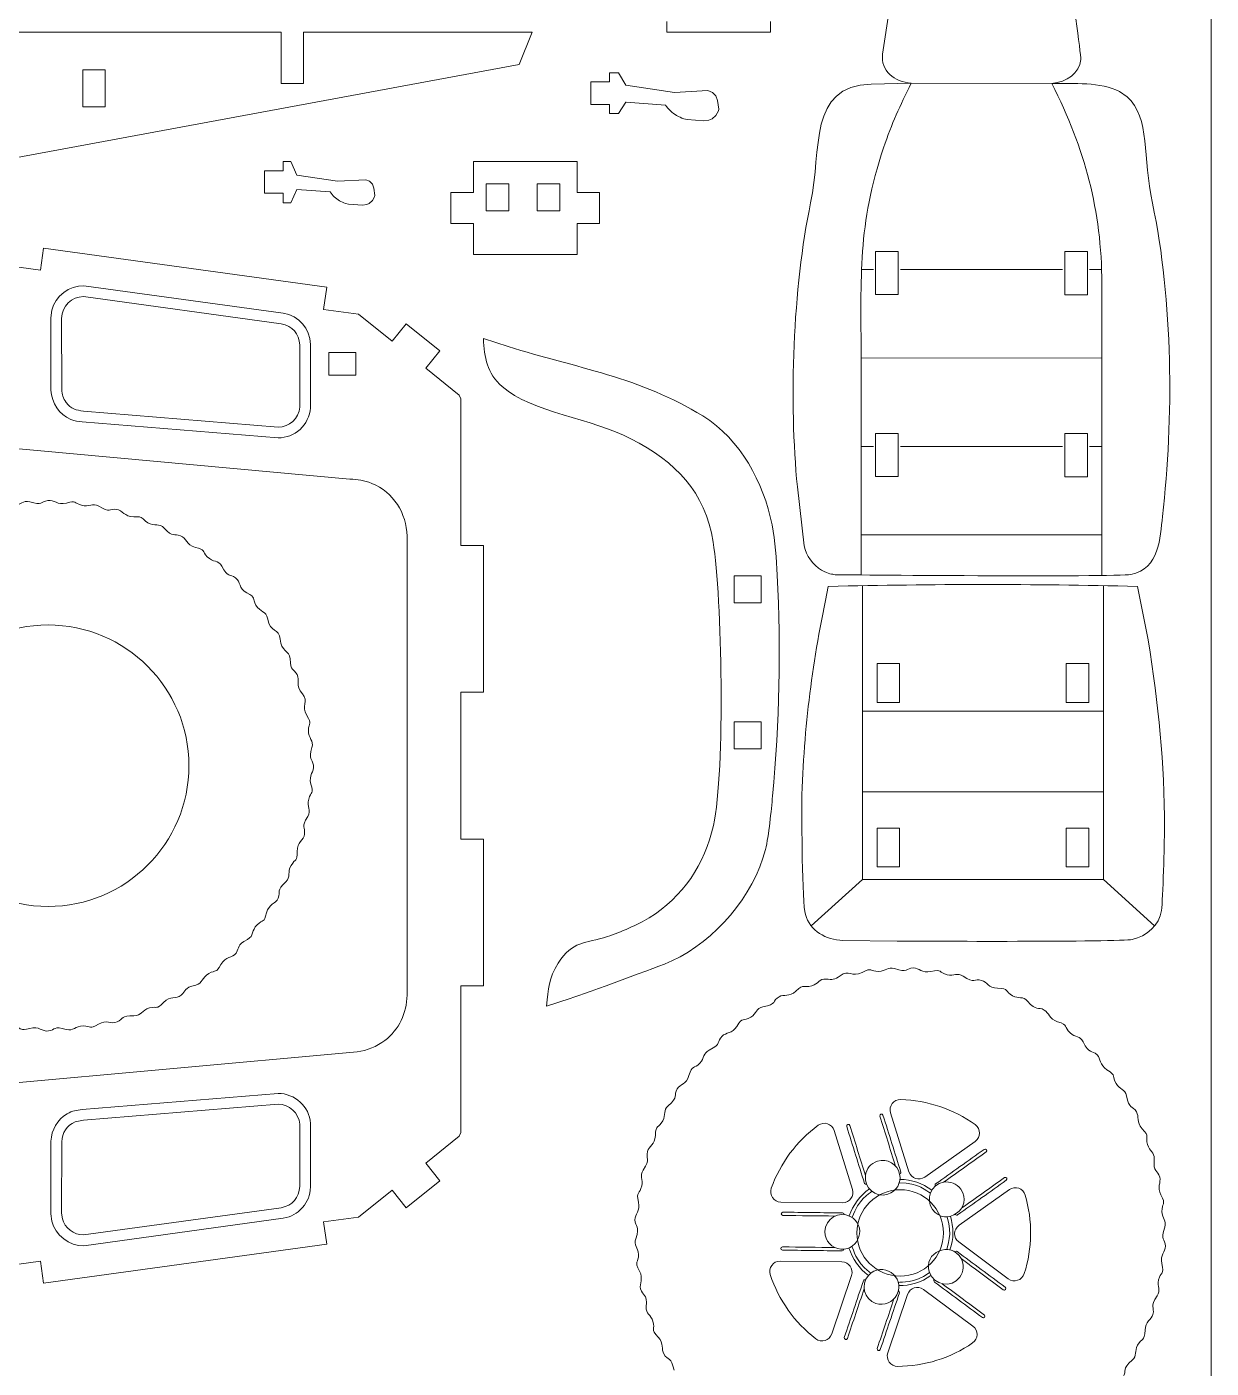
# Model space of a CAD drawing. Header units: centimetres. Extents: x -10 to 98, y 3 to 108.
# Drawn here: x 42.75 to 58.7, y 79.47 to 97.55 of the extents above; entities that cross this region are included whole.
import ezdxf

# ---------------------------------------------------------------- set-up
doc = ezdxf.new("R2010")
doc.units = ezdxf.units.CM
doc.header["$MEASUREMENT"] = 0
doc.layers.add('Camada 1', color=7, linetype='Continuous')

msp = doc.modelspace()

# ---------------------------------------------------------------- linework, layer by layer
at = {"layer": 'Camada 1', "color": 5, "lineweight": 9}
msp.add_open_spline([(58.70215, 107.32219), (58.70215, 107.32219), (58.70215, 56.15219), (58.70215, 56.15219)], degree=3, dxfattribs=at)
at = {"layer": 'Camada 1', "color": 3, "lineweight": 9}
for points in [[(54.27694, 97.17718), (54.27694, 97.17718), (54.45553, 98.35296), (54.45553, 98.35296)], [(56.94622, 97.10673), (56.95201, 97.17149), (56.81076, 98.12071), (56.78971, 98.24022)], [(51.37348, 97.61917), (51.37348, 97.61917), (51.37348, 97.47354), (51.37348, 97.47354)], [(52.76905, 97.47354), (52.76905, 97.47354), (52.76905, 97.61917), (52.76905, 97.61917)], [(46.17662, 97.47354), (46.17662, 97.47354), (24.54876, 97.47354), (24.54876, 97.47354)], [(46.17662, 96.78211), (46.17662, 96.78211), (46.17662, 97.47354), (46.17662, 97.47354)], [(49.55991, 97.47354), (49.55991, 97.47354), (46.48009, 97.47354), (46.48009, 97.47354)], [(46.48009, 97.47354), (46.48009, 97.47354), (46.48009, 96.78211), (46.48009, 96.78211)], [(49.38378, 97.03916), (49.38378, 97.03916), (49.55991, 97.47354), (49.55991, 97.47354)], [(51.37348, 97.47354), (51.37348, 97.47354), (52.76905, 97.47354), (52.76905, 97.47354)], [(54.27694, 97.17718), (54.25043, 96.95461), (54.43305, 96.80645), (54.6642, 96.7853)], [(56.55682, 96.78468), (56.75522, 96.80269), (56.92913, 96.91606), (56.94622, 97.10673)], [(42.32801, 95.7325), (42.32801, 95.7325), (49.38378, 97.03916), (49.38378, 97.03916)], [(50.60077, 96.92439), (50.60077, 96.92439), (50.60076, 96.80302), (50.60076, 96.80302)], [(50.72209, 96.92438), (50.72209, 96.92438), (50.60077, 96.92439), (50.60077, 96.92439)], [(50.81839, 96.76222), (50.81839, 96.76222), (50.72209, 96.92438), (50.72209, 96.92438)], [(46.48009, 96.78211), (46.48009, 96.78211), (46.17662, 96.78211), (46.17662, 96.78211)], [(50.34769, 96.80302), (50.34769, 96.80302), (50.34768, 96.49961), (50.34768, 96.49961)], [(50.60076, 96.80302), (50.60076, 96.80302), (50.34769, 96.80302), (50.34769, 96.80302)], [(51.47428, 96.6634), (51.47428, 96.6634), (50.81839, 96.76222), (50.81839, 96.76222)], [(54.12211, 96.77458), (53.26823, 96.74661), (53.46182, 95.8949), (53.30894, 95.17393)], [(54.12211, 96.77458), (54.12211, 96.77458), (54.6642, 96.7853), (54.6642, 96.7853)], [(57.46955, 96.67523), (57.21418, 96.80623), (56.84927, 96.77873), (56.55682, 96.78468)], [(50.72207, 96.37823), (50.72207, 96.37823), (50.81837, 96.53291), (50.81837, 96.53291)], [(50.81837, 96.53291), (50.81837, 96.53291), (50.82355, 96.53291), (50.82355, 96.53291)], [(50.82355, 96.53291), (50.82355, 96.53291), (51.352, 96.49229), (51.352, 96.49229)], [(51.92484, 96.68692), (51.92484, 96.68692), (51.47428, 96.6634), (51.47428, 96.6634)], [(51.98693, 96.66322), (51.98693, 96.66322), (51.92484, 96.68692), (51.92484, 96.68692)], [(52.03347, 96.61577), (52.03347, 96.61577), (51.98693, 96.66322), (51.98693, 96.66322)], [(52.05599, 96.55324), (52.05599, 96.55324), (52.03347, 96.61577), (52.03347, 96.61577)], [(52.07122, 96.437), (52.07122, 96.437), (52.05599, 96.55324), (52.05599, 96.55324)], [(57.46955, 96.67523), (57.46955, 96.67523), (57.57229, 96.60458), (57.57229, 96.60458)], [(57.91102, 95.17245), (57.78166, 95.78424), (57.88192, 96.32138), (57.57229, 96.60458)], [(50.34768, 96.49961), (50.34768, 96.49961), (50.60075, 96.49959), (50.60075, 96.49959)], [(50.60075, 96.49959), (50.60075, 96.49959), (50.60075, 96.37823), (50.60075, 96.37823)], [(50.60075, 96.37823), (50.60075, 96.37823), (50.72207, 96.37823), (50.72207, 96.37823)], [(51.352, 96.49229), (51.352, 96.49229), (51.36767, 96.47141), (51.36767, 96.47141)], [(51.36767, 96.47141), (51.36767, 96.47141), (51.38438, 96.45138), (51.38438, 96.45138)], [(51.38438, 96.45138), (51.38438, 96.45138), (51.40213, 96.43223), (51.40213, 96.43223)], [(51.40213, 96.43223), (51.40213, 96.43223), (51.42085, 96.41405), (51.42085, 96.41405)], [(51.42085, 96.41405), (51.42085, 96.41405), (51.44048, 96.39685), (51.44048, 96.39685)], [(51.44048, 96.39685), (51.44048, 96.39685), (51.461, 96.3807), (51.461, 96.3807)], [(51.461, 96.3807), (51.461, 96.3807), (51.48231, 96.36565), (51.48231, 96.36565)], [(51.48231, 96.36565), (51.48231, 96.36565), (51.5044, 96.35171), (51.5044, 96.35171)], [(51.5044, 96.35171), (51.5044, 96.35171), (51.52715, 96.33897), (51.52715, 96.33897)], [(51.52715, 96.33897), (51.52715, 96.33897), (51.55057, 96.32741), (51.55057, 96.32741)], [(51.98162, 96.30764), (51.98162, 96.30764), (52.03362, 96.35324), (52.03362, 96.35324)], [(52.03362, 96.35324), (52.03362, 96.35324), (52.06574, 96.41447), (52.06574, 96.41447)], [(52.06574, 96.41447), (52.06574, 96.41447), (52.07122, 96.437), (52.07122, 96.437)], [(51.55057, 96.32741), (51.55057, 96.32741), (51.57452, 96.31708), (51.57452, 96.31708)], [(51.57452, 96.31708), (51.57452, 96.31708), (51.59901, 96.30803), (51.59901, 96.30803)], [(51.59901, 96.30803), (51.59901, 96.30803), (51.64717, 96.29882), (51.64717, 96.29882)], [(51.64717, 96.29882), (51.64717, 96.29882), (51.8705, 96.28165), (51.8705, 96.28165)], [(51.8705, 96.28165), (51.8705, 96.28165), (51.93927, 96.28905), (51.93927, 96.28905)], [(51.93927, 96.28905), (51.93927, 96.28905), (51.98162, 96.30764), (51.98162, 96.30764)], [(46.30768, 95.73248), (46.30768, 95.73248), (46.20577, 95.7325), (46.20577, 95.7325)], [(46.20577, 95.7325), (46.20577, 95.7325), (46.20577, 95.60627), (46.20577, 95.60627)], [(46.38856, 95.54771), (46.38856, 95.54771), (46.30768, 95.73248), (46.30768, 95.73248)], [(50.1635, 95.7325), (50.1635, 95.7325), (48.76757, 95.7325), (48.76757, 95.7325)], [(48.76757, 95.7325), (48.76757, 95.7325), (48.76757, 95.31479), (48.76757, 95.31479)], [(50.1635, 95.31479), (50.1635, 95.31479), (50.1635, 95.7325), (50.1635, 95.7325)], [(45.9529, 95.60628), (45.9529, 95.60628), (45.95289, 95.30286), (45.95289, 95.30286)], [(46.20577, 95.60627), (46.20577, 95.60627), (45.9529, 95.60628), (45.9529, 95.60628)], [(46.93951, 95.46472), (46.93951, 95.46472), (46.38856, 95.54771), (46.38856, 95.54771)], [(47.31799, 95.48449), (47.31799, 95.48449), (46.93951, 95.46472), (46.93951, 95.46472)], [(47.37013, 95.46457), (47.37013, 95.46457), (47.31799, 95.48449), (47.31799, 95.48449)], [(47.40924, 95.42471), (47.40924, 95.42471), (47.37013, 95.46457), (47.37013, 95.46457)], [(45.95289, 95.30286), (45.95289, 95.30286), (46.20575, 95.30285), (46.20575, 95.30285)], [(46.20575, 95.30285), (46.20575, 95.30285), (46.20574, 95.17662), (46.20574, 95.17662)], [(46.30767, 95.17662), (46.30767, 95.17662), (46.38854, 95.35511), (46.38854, 95.35511)], [(46.38854, 95.35511), (46.38854, 95.35511), (46.8368, 95.32098), (46.8368, 95.32098)], [(46.8368, 95.32098), (46.8368, 95.32098), (46.84996, 95.30344), (46.84996, 95.30344)], [(46.84996, 95.30344), (46.84996, 95.30344), (46.864, 95.28662), (46.864, 95.28662)], [(46.864, 95.28662), (46.864, 95.28662), (46.87891, 95.27054), (46.87891, 95.27054)], [(46.87891, 95.27054), (46.87891, 95.27054), (46.89463, 95.25525), (46.89463, 95.25525)], [(46.89463, 95.25525), (46.89463, 95.25525), (46.91114, 95.24081), (46.91114, 95.24081)], [(47.42815, 95.37218), (47.42815, 95.37218), (47.40924, 95.42471), (47.40924, 95.42471)], [(47.40937, 95.20417), (47.40937, 95.20417), (47.43636, 95.25562), (47.43636, 95.25562)], [(47.44094, 95.27454), (47.44094, 95.27454), (47.42815, 95.37218), (47.42815, 95.37218)], [(47.43636, 95.25562), (47.43636, 95.25562), (47.44094, 95.27454), (47.44094, 95.27454)], [(48.76757, 95.31479), (48.76757, 95.31479), (48.46411, 95.31479), (48.46411, 95.31479)], [(48.46411, 95.31479), (48.46411, 95.31479), (48.46411, 94.89709), (48.46411, 94.89709)], [(50.46698, 95.31479), (50.46698, 95.31479), (50.1635, 95.31479), (50.1635, 95.31479)], [(50.46698, 94.89709), (50.46698, 94.89709), (50.46698, 95.31479), (50.46698, 95.31479)], [(46.20574, 95.17662), (46.20574, 95.17662), (46.30767, 95.17662), (46.30767, 95.17662)], [(46.91114, 95.24081), (46.91114, 95.24081), (46.92835, 95.22725), (46.92835, 95.22725)], [(46.92835, 95.22725), (46.92835, 95.22725), (46.94627, 95.21461), (46.94627, 95.21461)], [(46.94627, 95.21461), (46.94627, 95.21461), (46.96481, 95.20291), (46.96481, 95.20291)], [(46.96481, 95.20291), (46.96481, 95.20291), (46.98393, 95.19219), (46.98393, 95.19219)], [(46.98393, 95.19219), (46.98393, 95.19219), (47.0036, 95.18248), (47.0036, 95.18248)], [(47.0036, 95.18248), (47.0036, 95.18248), (47.02374, 95.17382), (47.02374, 95.17382)], [(47.02374, 95.17382), (47.02374, 95.17382), (47.0443, 95.1662), (47.0443, 95.1662)], [(47.0443, 95.1662), (47.0443, 95.1662), (47.08475, 95.15846), (47.08475, 95.15846)], [(47.08475, 95.15846), (47.08475, 95.15846), (47.27234, 95.14404), (47.27234, 95.14404)], [(47.27234, 95.14404), (47.27234, 95.14404), (47.3301, 95.15025), (47.3301, 95.15025)], [(47.3301, 95.15025), (47.3301, 95.15025), (47.36568, 95.16588), (47.36568, 95.16588)], [(47.36568, 95.16588), (47.36568, 95.16588), (47.40937, 95.20417), (47.40937, 95.20417)], [(53.30894, 95.17393), (53.0666, 94.03115), (53.01712, 92.47758), (53.13038, 91.34818)], [(58.04685, 90.94791), (58.19798, 92.26676), (58.18992, 93.85347), (57.91102, 95.17245)], [(48.46411, 94.89709), (48.46411, 94.89709), (48.76757, 94.89709), (48.76757, 94.89709)], [(48.76757, 94.89709), (48.76757, 94.89709), (48.76757, 94.47938), (48.76757, 94.47938)], [(50.1635, 94.47938), (50.1635, 94.47938), (50.1635, 94.89709), (50.1635, 94.89709)], [(50.1635, 94.89709), (50.1635, 94.89709), (50.46698, 94.89709), (50.46698, 94.89709)], [(42.93637, 94.26636), (42.93637, 94.26636), (42.97697, 94.56216), (42.97697, 94.56216)], [(42.97697, 94.56216), (42.97697, 94.56216), (46.79158, 94.03857), (46.79158, 94.03857)], [(42.3509, 94.34653), (42.3509, 94.34653), (42.93637, 94.26636), (42.93637, 94.26636)], [(48.76757, 94.47938), (48.76757, 94.47938), (50.1635, 94.47938), (50.1635, 94.47938)], [(46.79158, 94.03857), (46.79158, 94.03857), (46.75026, 93.73783), (46.75026, 93.73783)], [(43.51604, 93.91171), (43.35423, 93.91217), (43.22718, 93.78174), (43.22202, 93.61793)], [(43.51604, 93.91171), (43.51604, 93.91171), (46.17723, 93.54644), (46.17723, 93.54644)], [(46.75026, 93.73783), (46.75026, 93.73783), (47.22032, 93.67413), (47.22032, 93.67413)], [(47.22032, 93.67413), (47.22032, 93.67413), (47.67254, 93.31), (47.67254, 93.31)], [(43.22377, 92.66073), (43.22377, 92.66073), (43.22202, 93.61793), (43.22202, 93.61793)], [(46.4289, 93.25787), (46.4195, 93.41495), (46.33157, 93.51578), (46.17723, 93.54644)], [(47.67254, 93.31), (47.67254, 93.31), (47.86292, 93.54641), (47.86292, 93.54641)], [(47.86292, 93.54641), (47.86292, 93.54641), (48.31514, 93.18228), (48.31514, 93.18228)], [(49.23511, 93.23818), (49.23511, 93.23818), (48.90308, 93.34528), (48.90308, 93.34528)], [(48.90308, 93.34528), (48.91205, 93.08805), (48.95048, 92.88148), (49.15537, 92.6991)], [(46.4289, 93.25787), (46.4289, 93.25787), (46.4289, 92.42058), (46.4289, 92.42058)], [(48.31514, 93.18228), (48.31514, 93.18228), (48.12476, 92.94589), (48.12476, 92.94589)], [(51.85679, 92.30281), (51.01988, 92.82283), (50.14471, 92.95206), (49.23511, 93.23818)], [(48.12476, 92.94589), (48.12476, 92.94589), (48.57697, 92.58177), (48.57697, 92.58177)], [(43.22377, 92.66073), (43.23316, 92.58944), (43.23637, 92.54509), (43.28416, 92.48281)], [(48.57697, 92.58177), (48.57697, 92.58177), (48.59952, 92.53461), (48.59952, 92.53461)], [(49.15537, 92.6991), (49.55082, 92.3471), (50.37374, 92.26625), (50.88929, 91.99697)], [(43.28416, 92.48281), (43.34778, 92.39989), (43.42083, 92.37864), (43.51604, 92.36845)], [(46.1376, 92.15231), (46.1376, 92.15231), (43.51604, 92.36845), (43.51604, 92.36845)], [(46.1376, 92.15231), (46.28666, 92.15081), (46.41817, 92.27189), (46.4289, 92.42058)], [(48.59952, 92.53461), (48.59952, 92.53461), (48.59952, 90.55703), (48.59952, 90.55703)], [(52.78979, 90.8343), (52.66964, 91.41315), (52.37055, 91.98358), (51.85679, 92.30281)], [(51.99602, 90.60343), (51.88859, 91.28553), (51.49433, 91.68094), (50.88929, 91.99697)], [(42.35096, 91.887), (42.35096, 91.887), (47.10343, 91.45316), (47.10343, 91.45316)], [(47.39884, 91.3944), (47.28864, 91.44004), (47.21446, 91.44446), (47.10343, 91.45316)], [(47.87534, 90.68126), (47.86491, 90.99934), (47.69204, 91.27296), (47.39884, 91.3944)], [(53.22109, 90.55207), (53.22109, 90.55207), (53.13038, 91.34818), (53.13038, 91.34818)], [(57.61978, 90.16714), (58.00873, 90.24079), (58.01445, 90.6652), (58.04685, 90.94791)], [(52.85881, 90.15598), (52.84626, 90.38284), (52.83607, 90.61131), (52.78979, 90.8343)], [(47.87534, 90.68126), (47.87534, 90.68126), (47.87534, 84.49986), (47.87534, 84.49986)], [(48.59952, 90.55703), (48.59952, 90.55703), (48.90308, 90.55702), (48.90308, 90.55702)], [(48.90308, 90.55702), (48.90308, 90.55702), (48.90308, 88.57943), (48.90308, 88.57943)], [(51.9984, 86.78339), (52.16408, 87.53659), (52.11288, 89.86145), (51.99602, 90.60343)], [(53.22109, 90.55207), (53.25065, 90.42084), (53.33886, 90.2936), (53.45688, 90.22394)], [(53.45688, 90.22394), (53.55414, 90.16651), (53.597, 90.1756), (53.63751, 90.16428)], [(52.79572, 87.18086), (52.88571, 88.18377), (52.91444, 89.14974), (52.85881, 90.15598)], [(53.54596, 90.00658), (53.33355, 88.9951), (53.21522, 88.13922), (53.18963, 87.10241)], [(57.71167, 90.00666), (56.27605, 90.04007), (54.97715, 90.03998), (53.54596, 90.00658)], [(53.63751, 90.16428), (53.64709, 90.16161), (57.42568, 90.13037), (57.61978, 90.16714)], [(57.85383, 89.28658), (57.85383, 89.28658), (57.71167, 90.00666), (57.71167, 90.00666)], [(58.07266, 86.73681), (58.07235, 87.64785), (57.99712, 88.39026), (57.85383, 89.28658)], [(48.90308, 88.57943), (48.90308, 88.57943), (48.59952, 88.57944), (48.59952, 88.57944)], [(48.59952, 88.57944), (48.59952, 88.57944), (48.59952, 86.60185), (48.59952, 86.60185)], [(52.70054, 86.46326), (52.74732, 86.6452), (52.77789, 86.9906), (52.79572, 87.18086)], [(53.18963, 87.10241), (53.18848, 86.9225), (53.19318, 85.73453), (53.23725, 85.58545)], [(51.13444, 85.54098), (51.58745, 85.82127), (51.8844, 86.26513), (51.9984, 86.78339)], [(48.59952, 86.60185), (48.59952, 86.60185), (48.90308, 86.60184), (48.90308, 86.60184)], [(48.90308, 86.60184), (48.90308, 86.60184), (48.90308, 84.62426), (48.90308, 84.62426)], [(58.03293, 85.64051), (58.05439, 85.79131), (58.07272, 86.54977), (58.07266, 86.73681)], [(51.44146, 84.96144), (52.02823, 85.23756), (52.53736, 85.82869), (52.70054, 86.46326)], [(50.57272, 85.28751), (50.74653, 85.34853), (50.97864, 85.44458), (51.13444, 85.54098)], [(53.23725, 85.58545), (53.30261, 85.36434), (53.51475, 85.24282), (53.74331, 85.23541)], [(57.63806, 85.24877), (57.83104, 85.29101), (58.00487, 85.44336), (58.03293, 85.64051)], [(50.57272, 85.28751), (50.26924, 85.19019), (50.09893, 85.23374), (49.90987, 84.93169)], [(53.74331, 85.23541), (53.74331, 85.23541), (54.47172, 85.22713), (54.47172, 85.22713)], [(54.47172, 85.22713), (54.73338, 85.22563), (57.47672, 85.21348), (57.63806, 85.24877)], [(50.07172, 84.45209), (50.29538, 84.53386), (51.25855, 84.87536), (51.44146, 84.96144)], [(49.90987, 84.93169), (49.7799, 84.72401), (49.77578, 84.58554), (49.75279, 84.34975)], [(54.00171, 84.80587), (53.86634, 84.73303), (53.81928, 84.84749), (53.70776, 84.76105)], [(54.2263, 84.8194), (54.10611, 84.8156), (54.14159, 84.88115), (54.00171, 84.80587)], [(54.43687, 84.8564), (54.34778, 84.88765), (54.32066, 84.82237), (54.2263, 84.8194)], [(54.43687, 84.8564), (54.61664, 84.79334), (54.58778, 84.86555), (54.69325, 84.86624)], [(54.69325, 84.86624), (54.76907, 84.86672), (54.80811, 84.79048), (54.92785, 84.81886)], [(55.14838, 84.77407), (55.03102, 84.80157), (55.08237, 84.85549), (54.92785, 84.81886)], [(55.36128, 84.75519), (55.28363, 84.80824), (55.24048, 84.7525), (55.14838, 84.77407)], [(48.90308, 84.62426), (48.90308, 84.62426), (48.59952, 84.62427), (48.59952, 84.62427)], [(48.59952, 84.62427), (48.59952, 84.62427), (48.59952, 82.64668), (48.59952, 82.64668)], [(53.32392, 84.62463), (53.20887, 84.58992), (53.22614, 84.66241), (53.11044, 84.55352)], [(53.51761, 84.71494), (53.42355, 84.722), (53.41406, 84.65183), (53.32392, 84.62463)], [(53.51761, 84.71494), (53.59476, 84.70915), (53.63368, 84.70343), (53.70776, 84.76105)], [(55.36128, 84.75519), (55.51855, 84.64775), (55.51002, 84.72494), (55.61156, 84.69824)], [(55.61156, 84.69824), (55.68516, 84.6789), (55.70297, 84.59515), (55.82576, 84.59174)], [(56.02731, 84.49145), (55.92114, 84.54834), (55.98444, 84.58731), (55.82576, 84.59174)], [(47.57334, 83.88747), (47.76841, 84.03715), (47.86735, 84.25592), (47.87534, 84.49986)], [(49.75279, 84.34975), (49.75279, 84.34975), (50.07172, 84.45209), (50.07172, 84.45209)], [(52.66632, 84.3404), (52.8535, 84.37581), (52.79271, 84.42397), (52.88352, 84.47715)], [(52.88352, 84.47715), (52.94874, 84.51532), (53.02092, 84.46924), (53.11044, 84.55352)], [(56.22799, 84.41826), (56.16653, 84.48951), (56.11066, 84.44681), (56.02731, 84.49145)], [(56.22799, 84.41826), (56.35262, 84.27383), (56.36399, 84.35047), (56.45517, 84.29833)], [(52.66632, 84.3404), (52.57365, 84.32286), (52.58279, 84.25279), (52.50266, 84.20301)], [(56.45517, 84.29833), (56.52112, 84.26065), (56.51657, 84.17524), (56.63438, 84.14004)], [(52.11551, 83.9466), (52.16893, 84.00058), (52.25044, 83.97414), (52.31481, 84.07874)], [(52.50266, 84.20301), (52.40035, 84.13948), (52.3981, 84.2141), (52.31481, 84.07874)], [(56.80301, 83.99075), (56.71513, 84.07328), (56.78671, 84.09456), (56.63438, 84.14004)], [(47.20419, 83.73456), (47.33154, 83.75134), (47.47143, 83.80927), (47.57334, 83.88747)], [(51.94111, 83.7583), (52.11293, 83.84093), (52.0415, 83.87183), (52.11551, 83.9466)], [(56.97805, 83.86815), (56.9372, 83.95307), (56.87151, 83.92642), (56.80301, 83.99075)], [(56.97805, 83.86815), (57.06073, 83.69628), (57.09155, 83.76772), (57.16633, 83.69377)], [(47.10343, 83.72795), (47.10343, 83.72795), (42.35096, 83.29412), (42.35096, 83.29412)], [(47.20419, 83.73456), (47.20419, 83.73456), (47.10343, 83.72795), (47.10343, 83.72795)], [(51.94111, 83.7583), (51.85609, 83.71741), (51.88295, 83.65183), (51.81848, 83.58321)], [(57.16633, 83.69377), (57.22044, 83.64024), (57.1938, 83.55895), (57.29854, 83.49446)], [(51.81848, 83.58321), (51.73597, 83.4954), (51.71461, 83.56677), (51.6692, 83.41462)], [(51.51089, 83.2354), (51.54855, 83.30123), (51.63405, 83.29688), (51.6692, 83.41462)], [(57.42279, 83.30658), (57.35932, 83.40896), (57.43387, 83.41115), (57.29854, 83.49446)], [(51.39099, 83.00822), (51.53525, 83.13253), (51.45884, 83.14445), (51.51089, 83.2354)], [(57.56018, 83.14291), (57.54264, 83.23547), (57.47237, 83.22661), (57.42279, 83.30658)], [(57.56018, 83.14291), (57.59564, 82.95569), (57.64376, 83.01649), (57.69693, 82.92572)], [(43.51607, 82.81264), (43.51607, 82.81264), (46.13764, 83.02878), (46.13764, 83.02878)], [(46.42893, 82.76052), (46.41819, 82.90919), (46.28667, 83.0303), (46.13764, 83.02878)], [(51.39099, 83.00822), (51.3198, 82.94689), (51.36242, 82.891), (51.31779, 82.80758)], [(43.40422, 82.79039), (43.28903, 82.74268), (43.23193, 82.64284), (43.22379, 82.52037)], [(43.40422, 82.79039), (43.40422, 82.79039), (43.51607, 82.81264), (43.51607, 82.81264)], [(51.31779, 82.80758), (51.26093, 82.70133), (51.22197, 82.76485), (51.21749, 82.60602)], [(57.69693, 82.92572), (57.73507, 82.8606), (57.68905, 82.78837), (57.7733, 82.69882)], [(46.42893, 82.76052), (46.42893, 82.76052), (46.42893, 81.92322), (46.42893, 81.92322)], [(48.57697, 82.59952), (48.57697, 82.59952), (48.12476, 82.23535), (48.12476, 82.23535)], [(48.59952, 82.64668), (48.59952, 82.64668), (48.57697, 82.59952), (48.57697, 82.59952)], [(51.11096, 82.39181), (51.13021, 82.46521), (51.21401, 82.4831), (51.21749, 82.60602)], [(57.84441, 82.48533), (57.80968, 82.60035), (57.88219, 82.58313), (57.7733, 82.69882)], [(43.22206, 81.56318), (43.22206, 81.56318), (43.22379, 82.52037), (43.22379, 82.52037)], [(57.9347, 82.29161), (57.94181, 82.38562), (57.87171, 82.395), (57.84441, 82.48533)], [(48.12476, 82.23535), (48.12476, 82.23535), (48.31514, 81.99894), (48.31514, 81.99894)], [(51.05405, 82.14151), (51.16143, 82.29876), (51.08429, 82.29017), (51.11096, 82.39181)], [(57.9347, 82.29161), (57.92035, 82.10182), (57.98273, 82.14788), (58.0106, 82.0465)], [(51.05405, 82.14151), (51.00101, 82.06382), (51.05669, 82.02073), (51.03517, 81.92863)], [(46.17725, 81.63465), (46.33157, 81.66533), (46.41953, 81.76614), (46.42893, 81.92322)], [(48.31514, 81.99894), (48.31514, 81.99894), (47.86292, 81.63478), (47.86292, 81.63478)], [(51.03517, 81.92863), (51.00773, 81.81128), (50.95376, 81.86261), (50.99038, 81.7081)], [(58.0106, 82.0465), (58.03064, 81.9736), (57.96739, 81.91588), (58.02567, 81.80752)], [(47.67254, 81.87117), (47.67254, 81.87117), (47.22032, 81.507), (47.22032, 81.507)], [(47.86292, 81.63478), (47.86292, 81.63478), (47.67254, 81.87117), (47.67254, 81.87117)], [(50.94299, 81.47348), (50.94257, 81.5494), (51.01875, 81.58837), (50.99038, 81.7081)], [(58.03919, 81.58294), (58.03541, 81.7031), (58.10086, 81.66774), (58.02567, 81.80752)], [(43.23212, 81.48712), (43.23212, 81.48712), (43.22206, 81.56318), (43.22206, 81.56318)], [(46.17725, 81.63465), (46.17725, 81.63465), (43.51607, 81.26939), (43.51607, 81.26939)], [(58.07617, 81.37238), (58.10733, 81.46123), (58.04216, 81.48871), (58.03919, 81.58294)], [(43.23212, 81.48712), (43.26074, 81.36472), (43.39114, 81.26494), (43.51607, 81.26939)], [(47.22032, 81.507), (47.22032, 81.507), (46.75025, 81.44336), (46.75025, 81.44336)], [(46.75025, 81.44336), (46.75025, 81.44336), (46.79158, 81.14255), (46.79158, 81.14255)], [(50.95283, 81.21709), (51.01589, 81.39698), (50.94356, 81.36828), (50.94299, 81.47348)], [(58.07617, 81.37238), (58.0131, 81.19266), (58.08541, 81.22109), (58.08601, 81.11598)], [(50.95283, 81.21709), (50.92164, 81.12814), (50.98684, 81.10092), (50.98982, 81.00654)], [(46.79158, 81.14255), (46.79158, 81.14255), (42.97697, 80.61897), (42.97697, 80.61897)], [(50.98982, 81.00654), (50.99361, 80.88628), (50.92807, 80.92182), (51.00342, 80.78191)], [(58.08601, 81.11598), (58.08643, 81.0401), (58.01026, 81.00102), (58.03864, 80.88138)], [(42.93637, 80.91476), (42.93637, 80.91476), (42.3509, 80.83553), (42.3509, 80.83553)], [(42.97697, 80.61897), (42.97697, 80.61897), (42.93637, 80.91476), (42.93637, 80.91476)], [(57.99384, 80.66085), (58.02132, 80.7781), (58.07527, 80.72701), (58.03864, 80.88138)], [(51.01842, 80.54299), (50.99842, 80.616), (51.06176, 80.67359), (51.00342, 80.78191)], [(57.97496, 80.44796), (58.028, 80.52564), (57.97228, 80.56879), (57.99384, 80.66085)], [(51.09429, 80.29785), (51.10857, 80.48783), (51.04622, 80.44157), (51.01842, 80.54299)], [(57.97496, 80.44796), (57.86756, 80.29065), (57.94469, 80.29928), (57.91804, 80.19768)], [(51.09429, 80.29785), (51.08721, 80.20385), (51.15737, 80.19428), (51.18461, 80.10412)], [(51.18461, 80.10412), (51.21943, 79.98887), (51.1469, 80.00617), (51.25577, 79.89063)], [(57.91804, 80.19768), (57.89878, 80.12427), (57.81495, 80.10624), (57.81154, 79.98348)], [(51.33208, 79.66377), (51.29394, 79.72904), (51.34002, 79.80119), (51.25577, 79.89063)], [(57.71122, 79.7819), (57.76809, 79.88811), (57.8071, 79.8248), (57.81154, 79.98348)], [(57.63804, 79.58126), (57.70926, 79.64271), (57.66654, 79.69844), (57.71122, 79.7819)], [(51.46884, 79.44657), (51.43348, 79.63365), (51.38496, 79.57324), (51.33208, 79.66377)], [(57.63804, 79.58126), (57.49367, 79.45666), (57.57025, 79.44529), (57.5181, 79.35407)]]:
    msp.add_open_spline(points, degree=3, dxfattribs=at)
at = {"layer": 'Camada 1', "lineweight": 9}
for points in [[(43.50616, 96.96895), (43.50616, 96.96895), (43.80962, 96.96895), (43.80962, 96.96895)], [(43.50616, 96.46794), (43.50616, 96.46794), (43.50616, 96.96895), (43.50616, 96.96895)], [(43.80962, 96.96895), (43.80962, 96.96895), (43.80962, 96.46794), (43.80962, 96.46794)], [(43.80962, 96.46794), (43.80962, 96.46794), (43.50616, 96.46794), (43.50616, 96.46794)], [(49.24241, 95.43143), (49.24241, 95.43143), (48.93895, 95.43143), (48.93895, 95.43143)], [(48.93895, 95.43143), (48.93895, 95.43143), (48.93895, 95.06726), (48.93895, 95.06726)], [(49.24241, 95.06726), (49.24241, 95.06726), (49.24241, 95.43143), (49.24241, 95.43143)], [(49.92906, 95.43143), (49.92906, 95.43143), (49.62561, 95.43143), (49.62561, 95.43143)], [(49.62561, 95.43143), (49.62561, 95.43143), (49.62561, 95.06726), (49.62561, 95.06726)], [(49.92906, 95.06726), (49.92906, 95.06726), (49.92906, 95.43143), (49.92906, 95.43143)], [(48.93895, 95.06726), (48.93895, 95.06726), (49.24241, 95.06726), (49.24241, 95.06726)], [(49.62561, 95.06726), (49.62561, 95.06726), (49.92906, 95.06726), (49.92906, 95.06726)], [(54.1842, 94.51961), (54.1842, 94.51961), (54.18404, 93.93758), (54.18404, 93.93758)], [(54.48727, 94.51949), (54.48727, 94.51949), (54.1842, 94.51961), (54.1842, 94.51961)], [(54.4871, 93.93745), (54.4871, 93.93745), (54.48727, 94.51949), (54.48727, 94.51949)], [(56.73292, 94.51877), (56.73292, 94.51877), (56.73272, 93.93674), (56.73272, 93.93674)], [(57.03639, 94.51866), (57.03639, 94.51866), (56.73292, 94.51877), (56.73292, 94.51877)], [(57.03617, 93.93662), (57.03617, 93.93662), (57.03639, 94.51866), (57.03639, 94.51866)], [(54.18404, 93.93758), (54.18404, 93.93758), (54.4871, 93.93745), (54.4871, 93.93745)], [(56.73272, 93.93674), (56.73272, 93.93674), (57.03617, 93.93662), (57.03617, 93.93662)], [(47.18465, 93.15697), (47.18465, 93.15697), (46.8205, 93.15697), (46.8205, 93.15697)], [(46.8205, 93.15697), (46.8205, 93.15697), (46.8205, 92.85351), (46.8205, 92.85351)], [(47.18465, 92.85351), (47.18465, 92.85351), (47.18465, 93.15697), (47.18465, 93.15697)], [(46.8205, 92.85351), (46.8205, 92.85351), (47.18465, 92.85351), (47.18465, 92.85351)], [(54.18296, 91.89318), (54.18296, 91.89318), (54.18303, 92.06772), (54.18303, 92.06772)], [(54.18303, 92.06772), (54.18303, 92.06772), (54.48647, 92.06761), (54.48647, 92.06761)], [(54.48647, 92.06761), (54.48647, 92.06761), (54.48629, 91.48556), (54.48629, 91.48556)], [(56.73208, 91.89232), (56.73208, 91.89232), (56.73211, 92.06688), (56.73211, 92.06688)], [(56.73211, 92.06688), (56.73211, 92.06688), (57.03556, 92.06677), (57.03556, 92.06677)], [(57.03556, 92.06677), (57.03556, 92.06677), (57.03539, 91.48473), (57.03539, 91.48473)], [(54.18284, 91.48568), (54.18284, 91.48568), (54.18296, 91.89318), (54.18296, 91.89318)], [(56.73192, 91.48485), (56.73192, 91.48485), (56.73208, 91.89232), (56.73208, 91.89232)], [(54.48629, 91.48556), (54.48629, 91.48556), (54.18284, 91.48568), (54.18284, 91.48568)], [(57.03539, 91.48473), (57.03539, 91.48473), (56.73192, 91.48485), (56.73192, 91.48485)], [(52.27925, 89.78467), (52.27925, 89.78467), (52.27925, 90.14884), (52.27925, 90.14884)], [(52.27925, 90.14884), (52.27925, 90.14884), (52.6434, 90.14884), (52.6434, 90.14884)], [(52.6434, 90.14884), (52.6434, 90.14884), (52.6434, 89.78467), (52.6434, 89.78467)], [(52.6434, 89.78467), (52.6434, 89.78467), (52.27925, 89.78467), (52.27925, 89.78467)], [(54.50579, 88.9657), (54.50579, 88.9657), (54.20233, 88.96568), (54.20233, 88.96568)], [(54.20233, 88.96568), (54.20233, 88.96568), (54.20233, 88.44134), (54.20233, 88.44134)], [(54.50581, 88.44134), (54.50581, 88.44134), (54.50579, 88.9657), (54.50579, 88.9657)], [(56.75126, 88.96573), (56.75126, 88.96573), (57.05475, 88.96574), (57.05475, 88.96574)], [(56.75126, 88.44138), (56.75126, 88.44138), (56.75126, 88.96573), (56.75126, 88.96573)], [(57.05475, 88.96574), (57.05475, 88.96574), (57.05475, 88.44138), (57.05475, 88.44138)], [(54.20233, 88.44134), (54.20233, 88.44134), (54.50581, 88.44134), (54.50581, 88.44134)], [(57.05475, 88.44138), (57.05475, 88.44138), (56.75126, 88.44138), (56.75126, 88.44138)], [(52.6434, 88.18289), (52.6434, 88.18289), (52.27925, 88.18289), (52.27925, 88.18289)], [(52.27925, 88.18289), (52.27925, 88.18289), (52.27925, 87.81872), (52.27925, 87.81872)], [(52.6434, 87.81872), (52.6434, 87.81872), (52.6434, 88.18289), (52.6434, 88.18289)], [(52.27925, 87.81872), (52.27925, 87.81872), (52.6434, 87.81872), (52.6434, 87.81872)], [(54.50584, 86.75029), (54.50584, 86.75029), (54.20236, 86.75029), (54.20236, 86.75029)], [(54.20236, 86.75029), (54.20236, 86.75029), (54.20238, 86.22593), (54.20238, 86.22593)], [(54.50584, 86.22593), (54.50584, 86.22593), (54.50584, 86.75029), (54.50584, 86.75029)], [(56.7513, 86.75032), (56.7513, 86.75032), (57.05476, 86.75034), (57.05476, 86.75034)], [(56.7513, 86.22595), (56.7513, 86.22595), (56.7513, 86.75032), (56.7513, 86.75032)], [(57.05476, 86.75034), (57.05476, 86.75034), (57.05477, 86.22595), (57.05477, 86.22595)], [(54.20238, 86.22593), (54.20238, 86.22593), (54.50584, 86.22593), (54.50584, 86.22593)], [(57.05477, 86.22595), (57.05477, 86.22595), (56.7513, 86.22595), (56.7513, 86.22595)], [(54.52163, 83.09227), (54.42614, 83.09485), (54.35705, 83.00359), (54.38553, 82.91241)], [(55.52444, 82.75395), (55.23205, 82.9646), (54.88181, 83.08233), (54.52163, 83.09227)], [(53.62485, 82.67483), (53.59642, 82.76595), (53.48771, 82.80177), (53.4107, 82.74536)], [(54.63319, 82.1194), (54.63319, 82.1194), (54.38553, 82.91241), (54.38553, 82.91241)], [(53.4107, 82.74536), (53.11905, 82.53177), (52.89924, 82.23718), (52.7787, 81.89628)], [(53.62485, 82.67483), (53.62485, 82.67483), (53.8725, 81.88187), (53.8725, 81.88187)], [(55.52362, 82.52846), (55.60151, 82.58367), (55.6019, 82.69815), (55.52444, 82.75395)], [(55.52362, 82.52846), (55.52362, 82.52846), (54.84564, 82.04766), (54.84564, 82.04766)], [(54.63319, 82.1194), (54.66136, 82.02917), (54.76847, 81.99296), (54.84564, 82.04766)], [(52.7787, 81.89628), (52.74692, 81.80635), (52.81246, 81.71264), (52.9078, 81.71153)], [(53.73862, 81.70198), (53.8332, 81.70088), (53.90071, 81.79162), (53.8725, 81.88187)], [(54.51449, 81.87714), (54.19284, 81.87714), (53.9321, 81.61638), (53.9321, 81.29474)], [(55.09689, 81.29474), (55.09689, 81.61638), (54.83616, 81.87714), (54.51449, 81.87714)], [(55.3066, 81.39761), (55.3066, 81.39761), (55.9846, 81.87841), (55.9846, 81.87841)], [(56.19767, 81.80462), (56.17062, 81.89616), (56.06247, 81.93362), (55.9846, 81.87841)], [(53.73862, 81.70198), (53.73862, 81.70198), (52.9078, 81.71153), (52.9078, 81.71153)], [(56.18521, 80.74636), (56.29497, 81.08952), (56.29975, 81.45903), (56.19767, 81.80462)], [(55.3066, 81.39761), (55.22944, 81.34291), (55.22818, 81.22986), (55.30401, 81.1734)], [(53.9321, 81.29474), (53.9321, 80.97309), (54.19284, 80.71234), (54.51449, 80.71234)], [(54.51449, 80.71234), (54.83616, 80.71234), (55.09689, 80.97309), (55.09689, 81.29474)], [(55.97048, 80.6774), (55.97048, 80.6774), (55.30401, 81.1734), (55.30401, 81.1734)], [(52.89835, 80.9147), (52.80286, 80.91581), (52.73525, 80.82344), (52.76513, 80.73274)], [(52.89835, 80.9147), (52.89835, 80.9147), (53.72946, 80.90514), (53.72946, 80.90514)], [(53.85918, 80.72223), (53.88944, 80.81185), (53.82405, 80.90405), (53.72946, 80.90514)], [(52.76513, 80.73274), (52.87763, 80.39138), (53.09258, 80.08824), (53.3775, 79.86918)], [(53.85918, 80.72223), (53.85918, 80.72223), (53.59329, 79.93471), (53.59329, 79.93471)], [(55.97048, 80.6774), (56.0471, 80.62038), (56.15611, 80.65541), (56.18521, 80.74636)], [(54.34838, 79.68009), (54.34838, 79.68009), (54.61421, 80.46729), (54.61421, 80.46729)], [(54.82827, 80.53414), (54.75239, 80.59061), (54.64445, 80.55689), (54.61421, 80.46729)], [(54.82827, 80.53414), (54.82827, 80.53414), (55.49467, 80.03811), (55.49467, 80.03811)], [(53.3775, 79.86918), (53.45322, 79.81099), (53.56275, 79.84425), (53.59329, 79.93471)], [(55.49037, 79.81269), (55.56906, 79.86669), (55.57127, 79.98113), (55.49467, 80.03811)], [(54.48003, 79.49716), (54.84167, 79.49816), (55.19233, 79.60809), (55.49037, 79.81269)], [(54.34838, 79.68009), (54.31787, 79.58973), (54.38466, 79.4969), (54.48003, 79.49716)]]:
    msp.add_open_spline(points, degree=3, dxfattribs=at)
at = {"layer": 'Camada 1', "color": 1, "lineweight": 9}
for points in [[(54.6642, 96.7853), (54.50972, 96.47741), (54.4029, 96.24724), (54.29165, 95.91793)], [(54.6642, 96.7853), (54.6642, 96.7853), (56.55682, 96.78468), (56.55682, 96.78468)], [(57.23095, 94.08224), (57.22617, 95.08102), (57.00398, 95.89199), (56.55682, 96.78468)], [(54.29165, 95.91793), (53.93971, 94.87605), (53.98834, 94.18468), (53.988, 93.08495)], [(53.99228, 94.27647), (53.99228, 94.27647), (54.15461, 94.27645), (54.15461, 94.27645)], [(54.51839, 94.27635), (54.51839, 94.27635), (56.70101, 94.27589), (56.70101, 94.27589)], [(57.06478, 94.27579), (57.06478, 94.27579), (57.22709, 94.27577), (57.22709, 94.27577)], [(43.52169, 94.05784), (43.3288, 94.06553), (43.134, 93.91708), (43.0897, 93.72701)], [(46.20524, 93.69012), (46.20524, 93.69012), (43.52169, 94.05784), (43.52169, 94.05784)], [(57.23095, 94.08224), (57.23095, 94.08224), (57.23062, 93.08389), (57.23062, 93.08389)], [(43.0897, 93.72701), (43.0897, 93.72701), (43.07661, 93.62704), (43.07661, 93.62704)], [(43.07661, 93.62704), (43.07661, 93.62704), (43.0778, 92.65121), (43.0778, 92.65121)], [(46.57415, 93.26646), (46.56095, 93.49023), (46.42462, 93.64602), (46.20524, 93.69012)], [(46.57415, 92.40962), (46.57415, 92.40962), (46.57415, 93.26646), (46.57415, 93.26646)], [(53.98759, 91.89322), (53.98759, 91.89322), (53.988, 93.08495), (53.988, 93.08495)], [(57.23062, 93.08389), (57.23062, 93.08389), (53.988, 93.08495), (53.988, 93.08495)], [(57.23022, 91.89218), (57.23022, 91.89218), (57.23062, 93.08389), (57.23062, 93.08389)], [(43.0778, 92.65121), (43.08964, 92.47326), (43.18356, 92.32388), (43.34795, 92.25611)], [(46.43492, 92.12282), (46.51238, 92.19351), (46.56736, 92.3048), (46.57415, 92.40962)], [(43.34795, 92.25611), (43.40094, 92.23427), (43.44281, 92.23003), (43.50027, 92.22397)], [(43.50027, 92.22397), (43.50027, 92.22397), (46.13622, 92.0062), (46.13622, 92.0062)], [(46.13622, 92.0062), (46.253, 92.01365), (46.34334, 92.03925), (46.43492, 92.12282)], [(53.98759, 91.89322), (53.98759, 91.89322), (53.98722, 90.70151), (53.98722, 90.70151)], [(54.15382, 91.89318), (54.15382, 91.89318), (53.98759, 91.89322), (53.98759, 91.89322)], [(56.70023, 91.89234), (56.70023, 91.89234), (54.5176, 91.89306), (54.5176, 91.89306)], [(57.23022, 91.89218), (57.23022, 91.89218), (57.06399, 91.89222), (57.06399, 91.89222)], [(57.22984, 90.70045), (57.22984, 90.70045), (57.23022, 91.89218), (57.23022, 91.89218)], [(53.98722, 90.70151), (53.98722, 90.70151), (53.98702, 90.15597), (53.98702, 90.15597)], [(57.22984, 90.70045), (57.22984, 90.70045), (53.98722, 90.70151), (53.98722, 90.70151)], [(57.22967, 90.15491), (57.22967, 90.15491), (57.22984, 90.70045), (57.22984, 90.70045)], [(54.00588, 90.01732), (54.00588, 90.01732), (54.00591, 88.32341), (54.00591, 88.32341)], [(57.25178, 88.32344), (57.25178, 88.32344), (57.25174, 90.01735), (57.25174, 90.01735)], [(54.00591, 88.32341), (54.00591, 88.32341), (57.25178, 88.32344), (57.25178, 88.32344)], [(54.00591, 88.32341), (54.00591, 88.32341), (54.00593, 87.24025), (54.00593, 87.24025)], [(57.25178, 88.32344), (57.25178, 88.32344), (57.25179, 87.24031), (57.25179, 87.24031)], [(54.00593, 87.24025), (54.00593, 87.24025), (57.25179, 87.24031), (57.25179, 87.24031)], [(54.00594, 86.05841), (54.00594, 86.05841), (54.00593, 87.24025), (54.00593, 87.24025)], [(57.25179, 87.24031), (57.25179, 87.24031), (57.2518, 86.05846), (57.2518, 86.05846)], [(53.31635, 85.43377), (53.31635, 85.43377), (54.00594, 86.05841), (54.00594, 86.05841)], [(54.00594, 86.05841), (54.00594, 86.05841), (57.2518, 86.05846), (57.2518, 86.05846)], [(57.2518, 86.05846), (57.2518, 86.05846), (57.94138, 85.43384), (57.94138, 85.43384)], [(43.50027, 82.95706), (43.50027, 82.95706), (46.13622, 83.17484), (46.13622, 83.17484)], [(46.57415, 82.77142), (46.55958, 82.99627), (46.36062, 83.17696), (46.13622, 83.17484)], [(43.29676, 82.89994), (43.15994, 82.82085), (43.08811, 82.68656), (43.0778, 82.52984)], [(43.50027, 82.95706), (43.4228, 82.9489), (43.36635, 82.94016), (43.29676, 82.89994)], [(54.28312, 82.88215), (54.27454, 82.90958), (54.23285, 82.89651), (54.24142, 82.8691)], [(54.45146, 82.19639), (54.38134, 82.42058), (54.31171, 82.64492), (54.24142, 82.8691)], [(54.28312, 82.88215), (54.3632, 82.62661), (54.44254, 82.37083), (54.52263, 82.11528)], [(46.57415, 82.77142), (46.57415, 82.77142), (46.57415, 81.91458), (46.57415, 81.91458)], [(53.83668, 82.74268), (53.82809, 82.77014), (53.7864, 82.75707), (53.79499, 82.72964)], [(54.03444, 81.96276), (53.95437, 82.2183), (53.87507, 82.4741), (53.79499, 82.72964)], [(54.04674, 82.06972), (53.9766, 82.294), (53.90693, 82.51846), (53.83668, 82.74268)], [(43.07661, 81.55399), (43.07661, 81.55399), (43.0778, 82.52984), (43.0778, 82.52984)], [(54.99231, 81.95664), (55.21077, 82.11154), (55.42921, 82.26646), (55.64766, 82.42136)], [(55.67293, 82.38574), (55.69637, 82.40235), (55.6711, 82.43799), (55.64766, 82.42136)], [(54.20887, 82.26215), (54.11916, 82.23415), (54.05836, 82.15707), (54.04674, 82.0697)], [(54.50719, 82.08763), (54.47862, 82.22113), (54.34155, 82.30356), (54.20887, 82.26215)], [(55.09798, 81.97802), (55.28964, 82.11392), (55.48129, 82.24983), (55.67293, 82.38574)], [(54.04674, 82.0697), (54.02457, 81.90296), (54.18313, 81.76432), (54.34821, 81.81589)], [(54.34821, 81.81589), (54.46447, 81.85219), (54.53218, 81.97087), (54.50719, 82.08763)], [(54.50722, 82.08756), (54.5198, 82.09149), (54.52623, 82.10379), (54.52263, 82.11528)], [(55.94351, 82.00419), (55.96696, 82.02082), (55.94168, 82.05646), (55.91824, 82.03983)], [(46.46705, 81.6361), (46.53816, 81.7283), (46.567, 81.79326), (46.57415, 81.91458)], [(54.10045, 81.88746), (53.9725, 81.7981), (53.87807, 81.67178), (53.82954, 81.5235)], [(54.03444, 81.96276), (54.03803, 81.95128), (54.05035, 81.94486), (54.06234, 81.94862)], [(54.50273, 81.97274), (54.50441, 81.97232), (54.50618, 81.97212), (54.50799, 81.97211)], [(54.92178, 81.83138), (54.87457, 81.85219), (54.76237, 81.97192), (54.50799, 81.97211)], [(54.94118, 81.87076), (54.81756, 81.96449), (54.66617, 82.0152), (54.51119, 82.01578)], [(55.09796, 81.978), (54.93233, 81.94764), (54.84952, 81.75388), (54.94955, 81.61281)], [(54.94955, 81.61281), (55.1274, 81.36202), (55.50889, 81.63228), (55.33091, 81.88326)], [(54.99231, 81.95664), (54.9825, 81.94969), (54.98017, 81.93599), (54.98747, 81.92573)], [(55.33091, 81.88326), (55.27658, 81.95986), (55.1846, 81.99386), (55.09796, 81.978)], [(55.94351, 82.00419), (55.72505, 81.84929), (55.50659, 81.69438), (55.28816, 81.53946)], [(55.91824, 82.03983), (55.72659, 81.90393), (55.53493, 81.76801), (55.3433, 81.6321)], [(54.13193, 81.85689), (54.09872, 81.81991), (53.94762, 81.74817), (53.87009, 81.50699)], [(43.0897, 81.45403), (43.0897, 81.45403), (43.07661, 81.55399), (43.07661, 81.55399)], [(46.20524, 81.49211), (46.32574, 81.51558), (46.38266, 81.55175), (46.46705, 81.6361)], [(52.93507, 81.57432), (52.90647, 81.57465), (52.90597, 81.53095), (52.93461, 81.53064)], [(53.63942, 81.52255), (53.40447, 81.52523), (53.16953, 81.528), (52.93461, 81.53064)], [(52.93507, 81.57432), (53.2029, 81.57129), (53.47067, 81.56813), (53.73845, 81.56512)], [(53.84209, 81.51753), (53.69055, 81.59532), (53.50385, 81.48823), (53.50179, 81.31209)], [(53.71688, 81.07642), (53.96563, 81.05673), (54.07193, 81.39953), (53.84209, 81.51753)], [(53.76001, 81.5419), (53.7602, 81.55506), (53.7505, 81.56499), (53.73845, 81.56512)], [(55.14663, 81.51434), (55.14675, 81.51263), (55.14708, 81.51087), (55.14765, 81.50914)], [(55.18483, 81.06588), (55.23553, 81.21228), (55.23775, 81.37193), (55.19017, 81.51961)], [(55.25711, 81.54557), (55.26467, 81.53483), (55.27834, 81.53251), (55.28816, 81.53946)], [(43.0897, 81.45403), (43.13395, 81.26419), (43.33011, 81.11552), (43.52169, 81.12321)], [(46.20524, 81.49211), (46.20524, 81.49211), (43.52169, 81.12321), (43.52169, 81.12321)], [(53.86787, 81.50214), (53.8688, 81.50362), (53.86953, 81.50525), (53.87009, 81.50699)], [(55.14141, 81.07212), (55.14571, 81.11933), (55.22582, 81.26979), (55.14765, 81.50914)], [(53.50179, 81.31209), (53.50032, 81.18729), (53.59704, 81.08589), (53.71688, 81.07642)], [(55.33543, 80.94984), (55.202, 81.19686), (54.81267, 81.03413), (54.90941, 80.76052)], [(52.92973, 81.1066), (52.90114, 81.10691), (52.90062, 81.06326), (52.92927, 81.06293)], [(52.92927, 81.06293), (53.19703, 81.05988), (53.46484, 81.05673), (53.73262, 81.0537)], [(53.63459, 81.09848), (53.39966, 81.10116), (53.16468, 81.10393), (52.92973, 81.1066)], [(53.73262, 81.0537), (53.74464, 81.05356), (53.75458, 81.06327), (53.7547, 81.07587)], [(53.82444, 81.09316), (53.86937, 80.9451), (53.96212, 80.81436), (54.08697, 80.72297)], [(53.86327, 81.11361), (53.88955, 81.06893), (53.90839, 80.91717), (54.09664, 80.77041)], [(55.28249, 81.04374), (55.27285, 81.05093), (55.25914, 81.04892), (55.25159, 81.03882)], [(55.28249, 81.04374), (55.49716, 80.88365), (55.7123, 80.72419), (55.92696, 80.5641)], [(54.47044, 80.46237), (54.59276, 80.706), (54.26667, 80.92464), (54.08697, 80.72297)], [(55.31731, 80.69907), (55.37336, 80.77435), (55.37726, 80.87235), (55.33543, 80.94984)], [(55.90083, 80.5291), (55.71252, 80.66951), (55.52387, 80.80947), (55.33549, 80.94978)], [(54.01938, 80.64935), (53.93363, 80.39561), (53.84803, 80.14185), (53.76231, 79.88815)], [(54.08697, 80.72297), (53.97743, 80.60004), (54.02592, 80.40037), (54.18688, 80.34605)], [(54.04808, 80.66267), (54.03563, 80.66689), (54.02322, 80.66074), (54.01938, 80.64935)], [(54.09664, 80.77041), (54.09664, 80.77041), (54.1191, 80.75284), (54.1191, 80.75284)], [(54.4873, 80.62866), (54.53887, 80.64024), (54.69737, 80.60805), (54.90489, 80.75799)], [(54.49478, 80.58544), (54.65077, 80.58218), (54.8012, 80.6295), (54.92786, 80.72071)], [(54.90941, 80.76052), (54.90784, 80.75986), (54.90631, 80.75902), (54.90489, 80.75799)], [(54.90941, 80.76052), (54.97068, 80.58729), (55.20418, 80.54713), (55.31731, 80.69907)], [(54.97329, 80.66489), (54.96544, 80.65442), (54.96743, 80.64068), (54.97707, 80.63351)], [(54.97707, 80.63351), (55.19177, 80.4734), (55.40692, 80.31393), (55.62162, 80.15382)], [(55.64771, 80.18885), (55.45936, 80.32931), (55.27059, 80.46934), (55.0821, 80.6097)], [(53.80369, 79.87414), (53.8789, 80.09674), (53.95401, 80.31938), (54.0292, 80.54198)], [(54.18688, 80.34605), (54.29929, 80.30813), (54.41928, 80.36054), (54.47044, 80.46237)], [(54.24688, 79.72457), (54.33261, 79.97826), (54.41817, 80.23202), (54.5039, 80.48572)], [(54.5039, 80.48572), (54.50775, 80.49713), (54.5016, 80.50955), (54.48967, 80.51357)], [(55.90083, 80.5291), (55.92387, 80.51191), (55.95001, 80.54693), (55.92696, 80.5641)], [(54.20552, 79.73854), (54.28071, 79.96112), (54.35579, 80.18373), (54.43095, 80.4063)], [(55.62162, 80.15382), (55.64464, 80.13664), (55.67075, 80.17165), (55.64771, 80.18885)], [(53.76231, 79.88815), (53.75314, 79.86098), (53.79454, 79.84703), (53.80369, 79.87414)], [(54.20552, 79.73854), (54.19633, 79.71141), (54.23772, 79.69745), (54.24688, 79.72457)]]:
    msp.add_open_spline(points, degree=3, dxfattribs=at)
at = {"layer": 'Camada 1', "color": 2, "lineweight": 9}
for points in [[(42.79435, 91.14461), (42.69803, 91.17339), (42.67595, 91.09532), (42.56566, 91.0971)], [(42.79435, 91.14461), (42.96366, 91.09404), (42.93836, 91.14853), (43.03473, 91.16481)], [(43.03473, 91.16481), (43.12351, 91.17983), (43.16046, 91.09394), (43.28659, 91.13025)], [(43.48935, 91.10048), (43.37992, 91.13162), (43.42614, 91.17046), (43.28659, 91.13025)], [(43.72253, 91.08707), (43.63706, 91.13973), (43.59577, 91.07021), (43.48935, 91.10048)], [(43.72253, 91.08707), (43.87293, 90.99443), (43.86298, 91.05357), (43.96, 91.04431)], [(43.96, 91.04431), (44.04968, 91.03577), (44.06315, 90.94315), (44.1942, 90.9457)], [(44.38253, 90.86449), (44.2848, 90.92284), (44.33964, 90.94853), (44.1942, 90.9457)], [(44.60416, 90.79135), (44.53514, 90.86417), (44.47759, 90.80773), (44.38253, 90.86449)], [(44.60416, 90.79135), (44.72574, 90.66306), (44.73146, 90.72255), (44.82266, 90.68844)], [(44.82266, 90.68844), (44.90704, 90.65688), (44.89584, 90.56414), (45.02319, 90.53259)], [(45.18403, 90.40514), (45.10489, 90.48687), (45.16461, 90.49754), (45.02319, 90.53259)], [(45.37932, 90.27714), (45.33152, 90.3657), (45.2607, 90.32595), (45.18403, 90.40514)], [(45.37932, 90.27714), (45.46319, 90.12174), (45.4843, 90.17791), (45.56358, 90.12147)], [(45.56358, 90.12147), (45.63702, 90.06923), (45.6022, 89.98244), (45.71709, 89.919)], [(45.8394, 89.75426), (45.78423, 89.85353), (45.84447, 89.84866), (45.71709, 89.919)], [(45.99771, 89.56507), (45.97542, 89.68549), (45.89738, 89.64997), (45.8394, 89.75426)], [(43.03968, 89.48691), (41.99235, 89.48691), (41.14332, 88.63786), (41.14332, 87.59053)], [(44.93605, 87.59053), (44.93605, 88.63786), (44.08701, 89.48691), (43.03968, 89.48691)], [(45.99771, 89.56507), (46.03079, 89.38636), (46.15356, 89.44319), (46.16382, 89.29552)], [(46.16382, 89.29552), (46.17566, 89.12519), (46.29108, 89.14992), (46.2978, 89.03156)], [(46.2978, 89.03156), (46.30752, 88.86057), (46.34575, 88.90142), (46.39231, 88.81774)], [(46.39231, 88.81774), (46.43728, 88.73691), (46.36301, 88.67805), (46.46419, 88.55972)], [(46.52284, 88.26821), (46.44371, 88.40012), (46.55578, 88.45261), (46.46419, 88.55972)], [(46.54628, 88.06461), (46.54806, 88.17833), (46.5977, 88.14335), (46.52284, 88.26821)], [(46.59377, 87.83592), (46.62256, 87.93232), (46.54457, 87.95404), (46.54628, 88.06461)], [(46.59377, 87.83592), (46.54321, 87.66659), (46.59775, 87.69177), (46.61397, 87.59556)], [(41.14332, 87.59053), (41.14332, 86.54318), (41.99235, 85.69416), (43.03968, 85.69416)], [(43.03968, 85.69416), (44.08701, 85.69416), (44.93605, 86.54318), (44.93605, 87.59053)], [(46.61397, 87.59556), (46.62895, 87.50668), (46.54311, 87.46984), (46.57941, 87.3437)], [(46.54965, 87.14091), (46.58071, 87.25031), (46.61964, 87.20403), (46.57941, 87.3437)], [(46.53624, 86.90774), (46.5889, 86.9933), (46.51939, 87.03438), (46.54965, 87.14091)], [(46.53624, 86.90774), (46.4436, 86.75727), (46.50271, 86.76735), (46.49347, 86.67028)], [(46.49347, 86.67028), (46.48494, 86.58063), (46.39231, 86.56721), (46.39487, 86.43606)], [(46.31366, 86.24778), (46.37205, 86.34548), (46.3977, 86.29066), (46.39487, 86.43606)], [(46.2405, 86.02612), (46.31334, 86.09514), (46.25686, 86.15267), (46.31366, 86.24778)], [(46.2405, 86.02612), (46.11216, 85.90446), (46.1717, 85.89859), (46.1376, 85.80761)], [(46.1376, 85.80761), (46.10597, 85.72316), (46.01328, 85.73439), (45.98174, 85.6071)], [(45.85431, 85.44627), (45.93611, 85.52545), (45.9467, 85.46571), (45.98174, 85.6071)], [(45.7263, 85.25096), (45.81497, 85.29886), (45.77508, 85.36955), (45.85431, 85.44627)], [(45.7263, 85.25096), (45.57083, 85.16696), (45.62716, 85.14614), (45.57065, 85.06668)], [(45.57065, 85.06668), (45.51839, 84.99323), (45.43158, 85.02809), (45.36813, 84.91322)], [(45.0293, 84.63533), (45.12719, 84.65867), (45.10707, 84.73732), (45.20341, 84.79085)], [(45.20341, 84.79085), (45.30277, 84.8461), (45.29767, 84.78565), (45.36813, 84.91322)], [(45.0293, 84.63533), (44.85744, 84.59435), (44.90632, 84.55972), (44.83116, 84.49759)], [(44.83116, 84.49759), (44.76202, 84.44044), (44.68696, 84.49597), (44.59577, 84.40157)], [(44.19661, 84.2211), (44.01991, 84.22599), (44.05844, 84.17998), (43.96963, 84.13936)], [(44.19661, 84.2211), (44.29734, 84.21828), (44.29799, 84.29942), (44.40509, 84.32624)], [(44.40509, 84.32624), (44.51548, 84.35388), (44.49465, 84.29689), (44.59577, 84.40157)], [(42.59006, 84.08063), (42.6996, 84.04954), (42.65302, 84.01069), (42.7928, 84.05087)], [(43.04472, 84.01628), (42.95588, 84.0013), (42.91903, 84.08714), (42.7928, 84.05087)], [(43.28507, 84.0365), (43.11575, 84.08708), (43.14081, 84.03249), (43.04472, 84.01628)], [(43.28507, 84.0365), (43.38137, 84.0077), (43.40342, 84.08576), (43.51372, 84.08398)], [(43.51372, 84.08398), (43.62752, 84.08215), (43.59265, 84.03255), (43.71737, 84.10753)], [(43.96963, 84.13936), (43.88788, 84.10198), (43.82995, 84.17519), (43.71737, 84.10753)]]:
    msp.add_open_spline(points, degree=3, dxfattribs=at)

doc.saveas('drawing.dxf')
